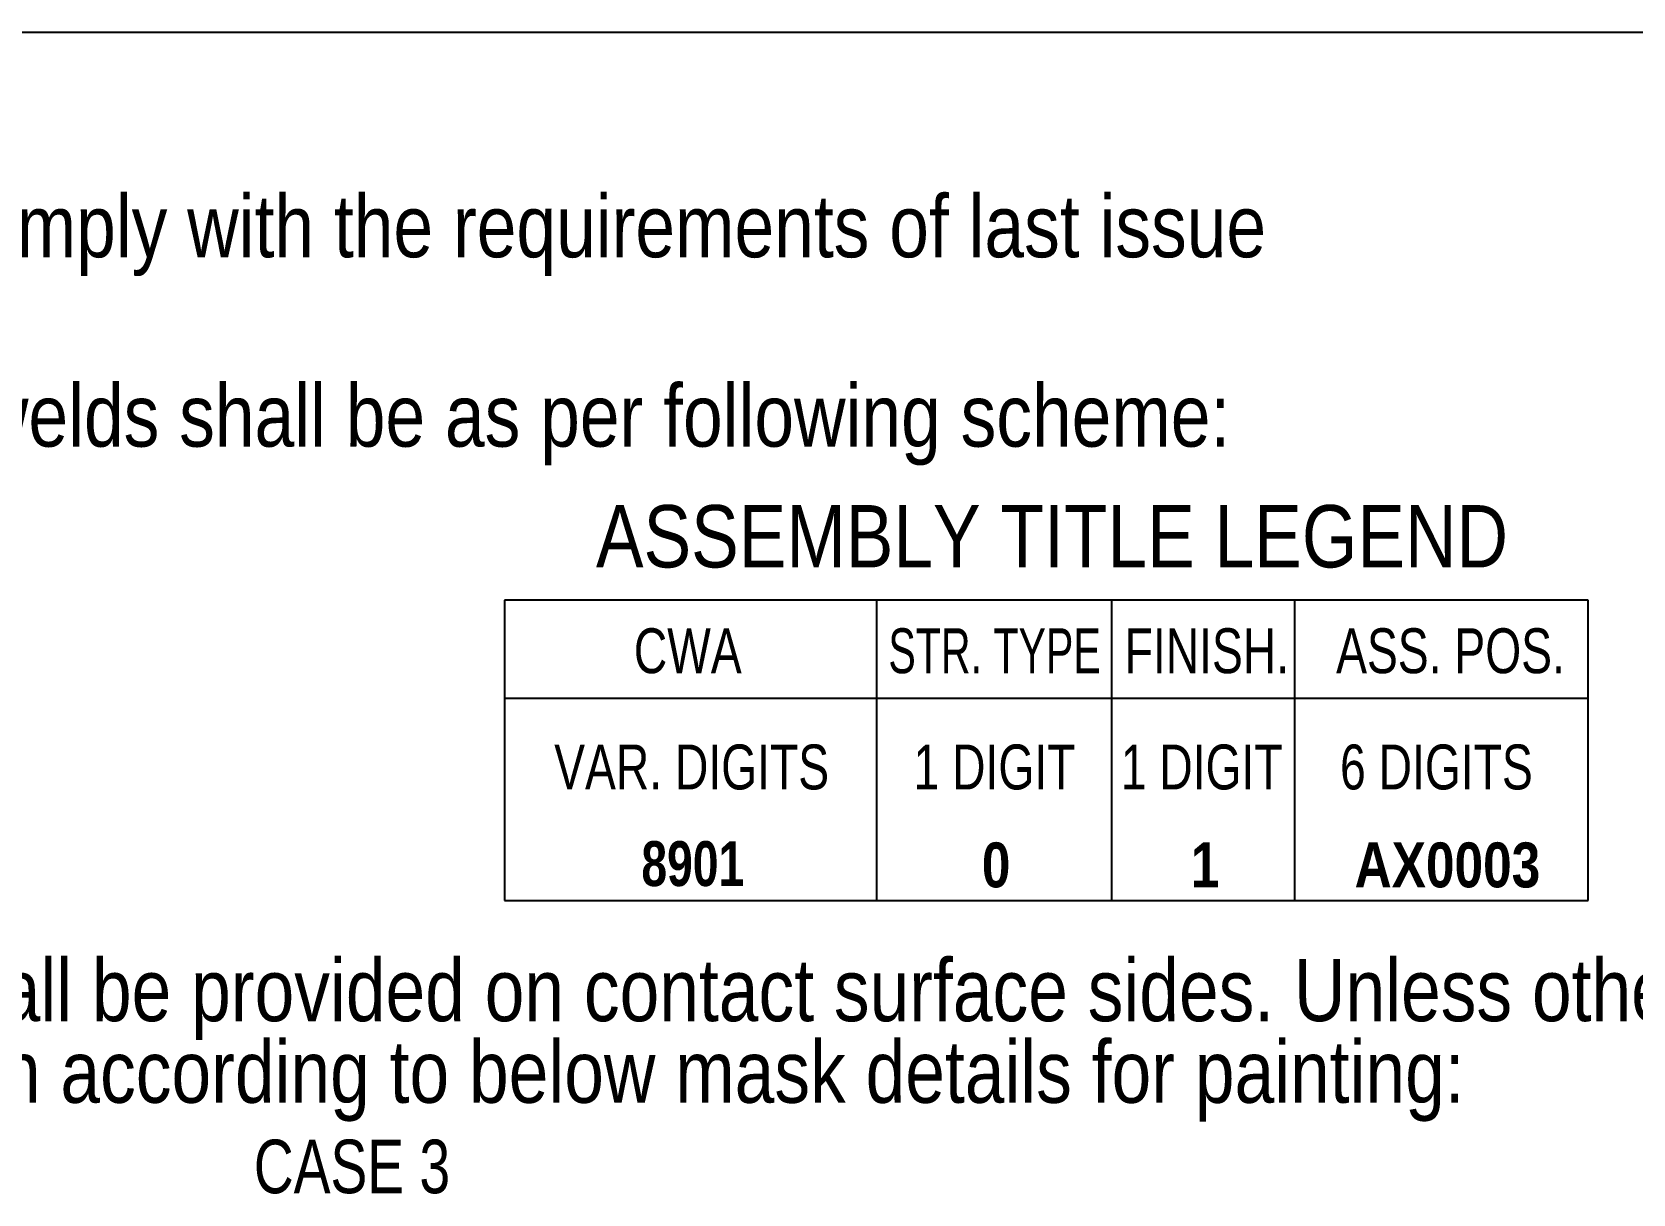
# Model space of a CAD drawing. Header units: millimetres. Extents: x -107 to 313, y -151 to 146.
# Drawn here: x 48.5 to 109.8, y -106 to -61.5 of the extents above; entities that cross this region are included whole.
import ezdxf

# ---------------------------------------------------------------- set-up
doc = ezdxf.new("R2010")
doc.units = ezdxf.units.MM
doc.styles.add('Arial Narrow', font='ARIALN.TTF', dxfattribs={"height": 0.2})
doc.styles.add('Arial Narrow Bold', font='ARIALNB.TTF', dxfattribs={"height": 0.2})

# ---------------------------------------------------------------- blocks, each defined once
blk = doc.blocks.new('0_TCM_4503_AIVD_AD_NOTE_BLOCK-43791816-6123')
at = {"color": 4, "linetype": 'Continuous'}
blk.add_line((2.621, -61.474), (117.621, -61.474), dxfattribs=at)
at = {"color": 7, "linetype": 'Continuous'}
for p, q in [((108.121, -83.224), (66.621, -83.224)), ((66.621, -83.224), (66.621, -94.724)), ((80.871, -83.224), (80.871, -94.724)), ((89.871, -83.224), (89.871, -94.724)), ((96.871, -83.224), (96.871, -94.724)), ((108.121, -94.724), (108.121, -83.224)), ((66.621, -86.974), (108.121, -86.974)), ((66.621, -94.724), (108.121, -94.724))]:
    blk.add_line(p, q, dxfattribs=at)
at = {"color": 7, "linetype": 'Continuous', "style": 'Arial Narrow'}
for s, p in [('1. Steel structure fabrication shall comply with the requirements of last issue', (3.871, -70.099)), ('2. Unless otherwise specified, fillet welds shall be as per following scheme:', (3.871, -77.349)), ('ASSEMBLY TITLE LEGEND', (70.121, -81.974)), ('3. Where required, masking area shall be provided on contact surface sides. Unless otherwise', (3.871, -99.349)), ('   specified, masking size and pattern according to below mask details for painting:', (3.871, -102.474))]:
    blk.add_text(s, height=2.38607, dxfattribs=at).set_placement(p)
for s, height, width, p in [('CWA', 1.718, 0.9, (71.571, -86.024)), ('STR. TYPE', 1.718, 0.8, (81.321, -86.024)), ('FINISH.', 1.718, 0.9, (90.371, -86.024)), ('ASS. POS.', 1.718, 0.9, (98.471, -86.024)), ('VAR. DIGITS', 1.71797, 0.9, (68.521, -90.474)), ('1 DIGIT', 1.718, 0.9, (82.284, -90.474)), ('1 DIGIT', 1.718, 0.9, (90.221, -90.474)), ('6 DIGITS', 1.718, 0.9, (98.621, -90.474)), ('CASE 3', 2.051, 0.9, (57.016, -105.936))]:
    blk.add_text(s, height=height, dxfattribs=dict(at, width=width)).set_placement(p)
at = {"color": 1, "linetype": 'Continuous', "style": 'Arial Narrow Bold', "width": 0.9}
blk.add_text('8901', height=1.718, dxfattribs=at).set_placement((71.86, -94.174))
at = {"color": 1, "linetype": 'Continuous', "style": 'Arial Narrow Bold'}
for s, p in [('0', (84.901, -94.224)), ('1', (92.901, -94.224)), ('AX0003', (99.179, -94.224))]:
    blk.add_text(s, height=1.718, dxfattribs=at).set_placement(p)

msp = doc.modelspace()

# ---------------------------------------------------------------- block references
msp.add_blockref('0_TCM_4503_AIVD_AD_NOTE_BLOCK-43791816-6123', (0, 0))

doc.saveas('drawing.dxf')
